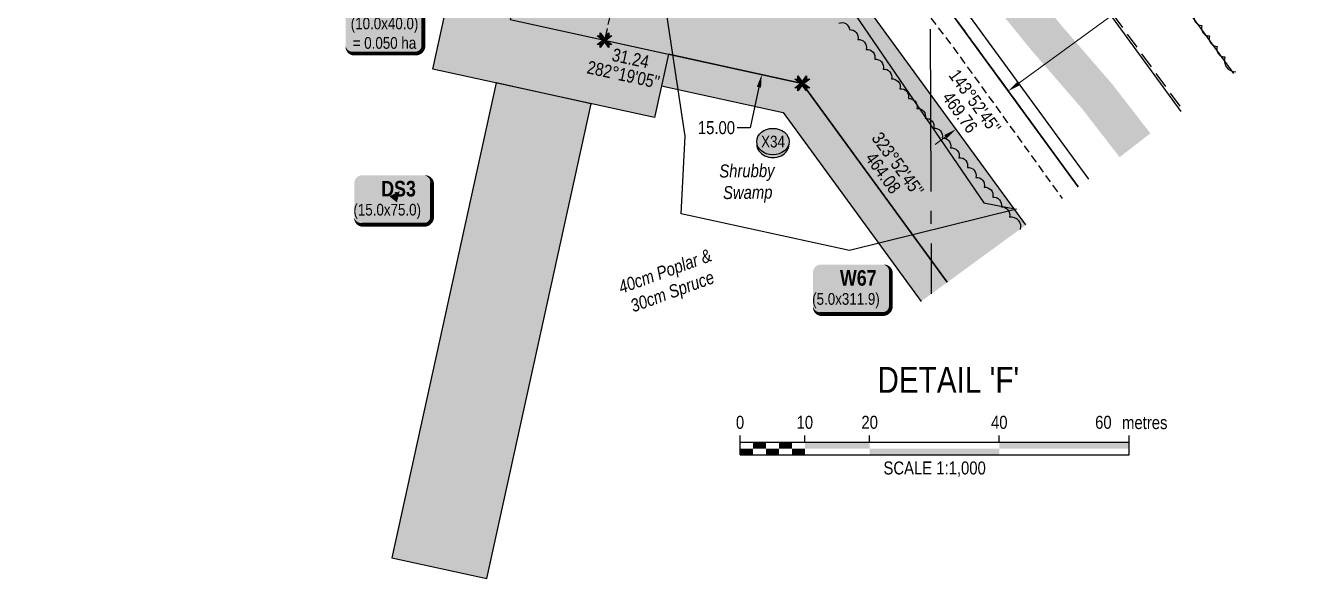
# Model space of a CAD drawing. Extents: x 521099 to 549685, y 6023217 to 6034691.
# Drawn here: x 536639 to 537617, y 6029196 to 6029623 of the extents above; entities that cross this region are included whole.
import ezdxf
from ezdxf.enums import TextEntityAlignment as Align

# ---------------------------------------------------------------- set-up
doc = ezdxf.new("R2010")
doc.units = 0
doc.header["$LTSCALE"] = 5
doc.header["$PDSIZE"] = 0.5
for name, pattern in [('0', [1, 1, 0]), ('foc-ACCESSROAD', [3.75, 2.5, -1.25]), ('foc-QUARTERLINE', [33, 25, -3, 2, -3]), ('foc-TRAV', [1.875, 1.25, -0.625]), ('UG_PIPE', [1.875, 1.25, -0.625])]:
    doc.linetypes.add(name, pattern=pattern)
doc.layers.get('Defpoints').update_dxf_attribs({"color": 9})
for name, color, linetype in [('AS-PIPE-UG', 44, 'UG_PIPE'), ('AS-ROADS', 254, 'Continuous'), ('C-RW', 13, 'Continuous'), ('DETAIL-T', 7, 'Continuous'), ('F-AR', 190, 'foc-ACCESSROAD'), ('F-RW', 190, 'Continuous'), ('L-BD', 7, 'Continuous'), ('L-MON', 1, 'Continuous'), ('L-QSEC', 8, 'foc-QUARTERLINE'), ('P-CROSSINGS', 250, 'Continuous'), ('P-PROPOSED', 10, 'Continuous'), ('P-PROPOSED-H', 21, 'Continuous'), ('P-TEMP-BLOCKS', 250, 'Continuous'), ('P-TEMP-H', 41, 'Continuous'), ('P-TEMP_WORKSPACE', 46, 'Continuous'), ('P-TRAV', 4, 'foc-TRAV'), ('P-TXT', 4, 'Continuous'), ('T-BUSH', 110, '0'), ('T-BUSH-T', 110, 'Continuous'), ('WETLAND', 143, 'Continuous'), ('WETLAND-T', 146, 'Continuous')]:
    doc.layers.add(name, color=color, linetype=linetype)
doc.layers.add('F-RW-T', color=190, linetype='Continuous', lineweight=9)
doc.styles.add('80', font='ARIALN.TTF', dxfattribs={"height": 10})
doc.styles.add('80CG', font='ARIALN.TTF', dxfattribs={"height": 10})
doc.styles.add('80L', font='ARIALN.TTF', dxfattribs={"height": 10})
doc.styles.add('80LS', font='ARIALNI.TTF', dxfattribs={"height": 10})
doc.styles.add('BOLD', font='ARIALNB.TTF')
doc.styles.add('Crossing', font='ARIALN.TTF', dxfattribs={"height": 10})
doc.dimstyles.new('Compass 5 000', dxfattribs={"dimscale": 5, "dimtxt": 9, "dimasz": 2, "dimexe": 0.2, "dimexo": 0.0625, "dimgap": 0.5, "dimtad": 0, "dimtih": 1, "dimtoh": 1, "dimzin": 0, "dimdsep": 46, "dimtxsty": '80CG', "dimcen": 0.1, "dimse1": 1, "dimse2": 1, "dimclrd": 256, "dimclrt": 256, "dimaunit": 1, "dimadec": 4, "dimazin": 0, "dimtfac": 0.06, "dimtofl": 0, "dimtmove": 0, "dimatfit": 1, "dimfxl": 0.2, "dimtolj": 1, "dimtzin": 0, "dimlwd": -1, "dimarcsym": 0})

# ---------------------------------------------------------------- blocks, each defined once
blk = doc.blocks.new('TEMP')
h = blk.add_hatch(color=255)
h.dxf.hatch_style = 1
h.paths.add_polyline_path([(-1.15, -0.67), (-0.67, -0.67), (-0.67, -1.15), (0, -0.25), (0.67, -1.15), (0.67, -0.67), (1.15, -0.67), (0.25, 0), (1.15, 0.67), (0.67, 0.67), (0.67, 1.15), (0, 0.25), (-0.67, 1.15), (-0.67, 0.67), (-1.15, 0.67), (-0.25, 0)])
h = blk.add_hatch(color=1)
h.dxf.hatch_style = 1
h.paths.add_polyline_path([(0, 0.08), (-0.57, 0.85), (-0.57, 0.57), (-0.85, 0.57), (-0.08, 0), (-0.85, -0.57), (-0.57, -0.57), (-0.57, -0.85), (0, -0.08), (0.57, -0.85), (0.57, -0.57), (0.85, -0.57), (0.08, 0), (0.85, 0.57), (0.57, 0.57), (0.57, 0.85)])
at = {"color": 1}
for p, q in [((-0.08, 0), (0.08, 0)), ((0, 0.08), (0, -0.08))]:
    blk.add_line(p, q, dxfattribs=at)
at = {"color": 255, "flags": 128}
blk.add_lwpolyline([(-0.25, 0), (-1.15, 0.67), (-0.67, 0.67), (-0.67, 1.15), (0, 0.25), (0.67, 1.15), (0.67, 0.67), (1.15, 0.67), (0.25, 0), (1.15, -0.67), (0.67, -0.67), (0.67, -1.15), (0, -0.25), (-0.67, -1.15), (-0.67, -0.67), (-1.15, -0.67)], close=True, dxfattribs=at)
at = {"color": 1, "flags": 128}
blk.add_lwpolyline([(-0.08, 0), (-0.85, 0.57), (-0.57, 0.57), (-0.57, 0.85), (0, 0.08), (0.57, 0.85), (0.57, 0.57), (0.85, 0.57), (0.08, 0), (0.85, -0.57), (0.57, -0.57), (0.57, -0.85), (0, -0.08), (-0.57, -0.85), (-0.57, -0.57), (-0.85, -0.57)], close=True, dxfattribs=at)
blk = doc.blocks.new('*U508')
h = blk.add_hatch(color=191)
edge = h.paths.add_edge_path()
edge.add_line((-24, -19.6), (24, -19.6))
edge.add_arc((24, -13.6), 6, 270, 360)
edge.add_line((30, -13.6), (30, 12.5))
edge.add_arc((24, 12.5), 6, 0, 90)
edge.add_line((24, 18.5), (-24, 18.5))
edge.add_arc((-24, 12.5), 6, 90, 180)
edge.add_line((-30, 12.5), (-30, -13.6))
edge.add_arc((-24, -13.6), 6, 180, 270)
at = {"color": 250, "flags": 128}
blk.add_lwpolyline([(-24, -19.6, 3, 3, 0), (24, -19.6, 3, 3, 0.414214), (30, -13.6, 3, 3, 0), (30, 12.5, 3, 0, 0.414214), (24, 18.5, 0, 0, 0), (-24, 18.5, 0, 0, 0.414214), (-30, 12.5, 0, 0, 0), (-30, -13.6, 0, 3, 0.414214)], format="xyseb", close=True, dxfattribs=at)
at = {"flags": 128}
blk.add_lwpolyline([(5.04, 6.33, 0, 7.5, 0), (0, 0, 0, 0, 0)], format="xyseb", dxfattribs=at)
at = {"color": 250}
for tag, p, height, style in [('TEMP_AREA_W1_001', (-9.21, 2.24), 12, 'BOLD'), ('ENTER_TEXT_001', (-30.66, -12.47), 9, '80')]:
    blk.add_attdef(tag, p, '', height=height, dxfattribs=dict(at, style=style))
blk = doc.blocks.new('*D553')
at = {"layer": 'Defpoints', "color": 0, "linetype": 'Continuous', "transparency": 16777216}
for p in [(537370.71, 6029608), (537330.35, 6029578.54), (537396.86, 6029572.18)]:
    blk.add_point(p, dxfattribs=at)
at = {"layer": 'F-RW-T', "transparency": 16777216}
for p, q in [((537404.93, 6029578.08), (537530.57, 6029669.76)), ((537530.57, 6029669.76), (537540.57, 6029669.76)), ((537348.41, 6029536.83), (537340.33, 6029530.93))]:
    blk.add_line(p, q, dxfattribs=at)
at = {"layer": 'F-RW-T', "linetype": 'Continuous', "transparency": 16777216}
for points in [[(537403.95, 6029579.42), (537405.92, 6029576.73), (537396.86, 6029572.18)], [(537347.43, 6029538.17), (537349.39, 6029535.48), (537356.49, 6029542.72)]]:
    blk.add_solid(points, dxfattribs=at)
at = {"layer": 'F-RW-T', "linetype": 'Continuous', "transparency": 16777216, "insert": (537579.65, 6029669.76), "char_height": 10, "attachment_point": 5, "style": '80CG'}
blk.add_mtext('\\A1;Saturn\\P10.00 P/L R/W\\PPlan 882 1531\\PPLA 880073', dxfattribs=at)
blk = doc.blocks.new('*U320')
at = {"color": 0}
for p, q in [((-150, 0), (-150, 15)), ((-150, 10), (150.24, 10)), ((-100, 10), (-100, 15)), ((-50, 10), (-50, 15)), ((50, 10), (50, 15)), ((150.24, 0), (150.24, 15)), ((-150, 0), (150.24, 0))]:
    blk.add_line(p, q, dxfattribs=at)
for points in [[(-140, 10), (-130, 10), (-140, 5), (-130, 5)], [(-120, 10), (-110, 10), (-120, 5), (-110, 5)], [(-100, 10), (-50, 10), (-100, 5), (-50, 5)], [(50, 10), (150.24, 10), (50, 5), (150.24, 5)], [(-150, 5), (-140, 5), (-150, 0), (-140, 0)], [(-130, 5), (-120, 5), (-130, 0), (-120, 0)], [(-110, 5), (-100, 5), (-110, 0), (-100, 0)], [(-50, 5), (50, 5), (-50, 0), (50, 0)]]:
    blk.add_solid(points, dxfattribs=at)
at = {"color": 0, "style": '80'}
blk.add_text('metres', height=10, dxfattribs=at).set_placement((162.24, 20), align=Align.CENTER)
at = {"color": 0, "char_height": 10, "style": '80'}
for s, insert, attachment_point in [('0', (-150, 30.21), 2), ('10', (-100, 30.21), 2), ('20', (-50, 30.21), 2), ('40', (50, 30.21), 2), ('60', (136.7, 30.22), 3), ('SCALE 1:1,000', (0.12, -5), 2)]:
    blk.add_mtext(s, dxfattribs=dict(at, insert=insert, attachment_point=attachment_point))
blk = doc.blocks.new('*D812')
at = {"layer": 'Defpoints', "color": 0, "linetype": 'Continuous', "transparency": 16777216}
for p in [(537220.1, 6029658.62), (537204.11, 6029585.38), (537206.68, 6029584.82)]:
    blk.add_point(p, dxfattribs=at)
at = {"layer": 'P-TXT', "transparency": 16777216}
for p, q in [((537224.8, 6029667.82), (537226.94, 6029677.59)), ((537204.55, 6029575.05), (537197.73, 6029543.83)), ((537197.73, 6029543.83), (537187.73, 6029543.83))]:
    blk.add_line(p, q, dxfattribs=at)
at = {"layer": 'P-TXT', "linetype": 'Continuous', "transparency": 16777216}
for points in [[(537223.17, 6029668.18), (537226.43, 6029667.47), (537222.67, 6029658.05)], [(537202.92, 6029575.4), (537206.17, 6029574.69), (537206.68, 6029584.82)]]:
    blk.add_solid(points, dxfattribs=at)
at = {"layer": 'P-TXT', "linetype": 'Continuous', "transparency": 16777216, "insert": (537171.79, 6029543.83), "char_height": 10, "attachment_point": 5, "style": '80CG'}
blk.add_mtext('\\A1;15.00', dxfattribs=at)
blk = doc.blocks.new('*U829')
h = blk.add_hatch(color=191)
edge = h.paths.add_edge_path()
edge.add_line((-24, -31.18), (24, -31.18))
edge.add_arc((24, -25.18), 6, 270, 360)
edge.add_line((30, -25.18), (30, 12.5))
edge.add_arc((24, 12.5), 6, 0, 90)
edge.add_line((24, 18.5), (-24, 18.5))
edge.add_arc((-24, 12.5), 6, 90, 180)
edge.add_line((-30, 12.5), (-30, -25.18))
edge.add_arc((-24, -25.18), 6, 180, 270)
at = {"color": 250, "flags": 128}
blk.add_lwpolyline([(-24, -31.18, 3, 3, 0), (24, -31.18, 3, 3, 0.414214), (30, -25.18, 3, 3, 0), (30, 12.5, 3, 0, 0.414214), (24, 18.5, 0, 0, 0), (-24, 18.5, 0, 0, 0.414214), (-30, 12.5, 0, 0, 0), (-30, -25.18, 0, 3, 0.414214)], format="xyseb", close=True, dxfattribs=at)
at = {"flags": 128}
blk.add_lwpolyline([(18.36, -2.8, 0, 7.5, 0), (0, 0, 0, 0, 0)], format="xyseb", dxfattribs=at)
at = {"color": 250}
for tag, p, height, style in [('TEMP_AREA_W1_001', (-9.21, 2.24), 12, 'BOLD'), ('ENTER_TEXT_001', (-30.66, -12.47), 9, '80')]:
    blk.add_attdef(tag, p, '', height=height, dxfattribs=dict(at, style=style))
blk = doc.blocks.new('xing2')
h = blk.add_hatch(color=50)
h.dxf.hatch_style = 1
edge = h.paths.add_edge_path()
edge.add_ellipse((0, 0), major_axis=(-12.5, 0), ratio=0.816297, start_angle=0, end_angle=360)
h = blk.add_hatch(color=250)
h.dxf.hatch_style = 1
edge = h.paths.add_edge_path()
edge.add_ellipse((0, -2.05), major_axis=(-12.5, 0), ratio=0.816297, start_angle=0, end_angle=180)
edge.add_line((12.5, -2.05), (12.5, 0))
edge.add_ellipse((0, 0), major_axis=(-12.5, 0), ratio=0.816297, start_angle=0, end_angle=180, ccw=False)
edge.add_line((-12.5, 0), (-12.5, -2.05))
at = {"color": 250}
blk.add_ellipse((0, 0), major_axis=(-12.5, 0), ratio=0.816297, dxfattribs=at)
blk.add_ellipse((0, -2.05), major_axis=(-12.5, 0), ratio=0.816297, start_param=0, end_param=3.141593, dxfattribs=at)
at = {"color": 250, "style": 'Crossing'}
blk.add_attdef('CROSSING', text='', height=9, dxfattribs=at).set_placement((0.09, 0.02), align=Align.MIDDLE_CENTER)
at = {"color": 250, "style": 'Crossing', "flags": 1}
for tag, p in [('OWNER', (0.09, -12.49)), ('DESCRIPTION', (0.09, -25.77)), ('LOCATION', (0.09, -39.3)), ('DWG_REF', (0.09, -52.84))]:
    blk.add_attdef(tag, text='', height=9, dxfattribs=at).set_placement(p, align=Align.MIDDLE_CENTER)
blk = doc.blocks.new('*U852')
h = blk.add_hatch(color=191)
edge = h.paths.add_edge_path()
edge.add_line((-24, -19.6), (24, -19.6))
edge.add_arc((24, -13.6), 6, 270, 360)
edge.add_line((30, -13.6), (30, 12.5))
edge.add_arc((24, 12.5), 6, 0, 90)
edge.add_line((24, 18.5), (-24, 18.5))
edge.add_arc((-24, 12.5), 6, 90, 180)
edge.add_line((-30, 12.5), (-30, -13.6))
edge.add_arc((-24, -13.6), 6, 180, 270)
at = {"color": 250, "flags": 128}
blk.add_lwpolyline([(-24, -19.6, 3, 3, 0), (24, -19.6, 3, 3, 0.414214), (30, -13.6, 3, 3, 0), (30, 12.5, 3, 0, 0.414214), (24, 18.5, 0, 0, 0), (-24, 18.5, 0, 0, 0.414214), (-30, 12.5, 0, 0, 0), (-30, -13.6, 0, 3, 0.414214)], format="xyseb", close=True, dxfattribs=at)
at = {"flags": 128}
blk.add_lwpolyline([(15.97, -11.31, 0, 7.5, 0), (0, 0, 0, 0, 0)], format="xyseb", dxfattribs=at)
at = {"color": 250}
for tag, p, height, style in [('TEMP_AREA_W1_001', (-9.21, 2.24), 12, 'BOLD'), ('ENTER_TEXT_001', (-30.66, -12.47), 9, '80')]:
    blk.add_attdef(tag, p, '', height=height, dxfattribs=dict(at, style=style))

msp = doc.modelspace()

# ---------------------------------------------------------------- hatches: boundary and pattern name
at = {"layer": 'P-PROPOSED-H'}
h = msp.add_hatch(color=256, dxfattribs=at)
h.dxf.hatch_style = 1
h.paths.add_polyline_path([(537305.092, 6030154.541), (537094.981, 6030002.19), (537012.646, 6029627.188), (537237.949, 6029577.991), (537349.819, 6029424.698), (537410.37, 6029468.887), (537281.732, 6029645.158), (537101.957, 6029684.413), (537162.081, 6029958.25), (537349.096, 6030093.855)])
at = {"layer": 'P-TEMP-H'}
h = msp.add_hatch(color=256, dxfattribs=at)
h.dxf.hatch_style = 1
h.paths.add_polyline_path([(537124.044, 6029551.712), (536953.105, 6029589.038), (536979.898, 6029711.066), (537028.722, 6029700.405), (537012.646, 6029627.188), (537134.705, 6029600.535)])
h = msp.add_hatch(color=256, dxfattribs=at)
h.dxf.hatch_style = 1
h.paths.add_polyline_path([(537329.635, 6029409.968), (537349.819, 6029424.698), (537237.949, 6029577.991), (537134.705, 6029600.535), (537129.375, 6029576.123), (537223.355, 6029555.602)])
h = msp.add_hatch(color=256, dxfattribs=at)
h.dxf.hatch_style = 1
h.paths.add_polyline_path([(537075.155, 6029562.343), (537001.938, 6029578.418), (536921.561, 6029212.333), (536994.778, 6029196.257)])

# ---------------------------------------------------------------- linework, layer by layer
at = {"layer": 'AS-PIPE-UG', "flags": 128}
msp.add_lwpolyline([(536638.874, 6030148.576), (536866.927, 6029852.593), (536913.227, 6029793.453), (536946.137, 6029758.543), (536963.477, 6029752.008), (536991.782, 6029745.843), (537127.107, 6029709.718), (537167.657, 6029701.358), (537236.357, 6029686.548), (537272.002, 6029680.648), (537303.057, 6029669.878), (537321.172, 6029648.853), (537353.127, 6029607.508), (537438.364, 6029489.317)], dxfattribs=at)
at = {"layer": 'AS-ROADS', "flags": 128}
msp.add_lwpolyline([(537494.518, 6029530.296, 29.984, 29.984, 0), (537465.327, 6029567.963, 29.984, 29.984, 0), (537425.812, 6029613.578, 29.984, 29.984, 0), (537394.137, 6029652.583, 29.984, 29.984, 0), (537340.207, 6029705.548, 29.984, 29.984, 0), (537245.657, 6029757.228, 29.984, 29.984, 0), (537188.522, 6029775.973, 29.984, 29.984, 0), (537060.212, 6029818.033, 29.985, 29.985, 0), (537031.492, 6029827.253, 29.985, 29.985, 0), (536971.967, 6029858.933, 29.985, 29.985, 0), (536932.222, 6029891.698, 29.985, 29.985, 0), (536904.427, 6029917.833, 29.985, 29.985, 0), (536768.472, 6030095.663, 29.985, 29.985, 0), (536694.977, 6030191.803, 0, 0, 0)], format="xyseb", dxfattribs=at)
at = {"layer": 'C-RW', "flags": 128}
for points in [[(537530.045, 6029556.224), (537368.391, 6029778.14), (537332.943, 6029785.963), (537006.532, 6029858.032), (536967.165, 6029909.234), (536936.698, 6029948.866), (536875.704, 6030028.198), (536916.509, 6030057.726), (536977.387, 6029978.312), (537007.802, 6029938.637), (537035.18, 6029902.922), (537332.723, 6029837.229), (537397.666, 6029822.891), (537570.443, 6029585.705)], [(537458.811, 6029504.239), (537316.758, 6029698.892), (536955.61, 6029777.752), (536858.044, 6029904.193), (536664.283, 6029763.651)], [(537450.738, 6029498.347), (537310.92, 6029689.936), (536949.921, 6029768.763), (536856.058, 6029890.406), (536670.152, 6029755.56)]]:
    msp.add_lwpolyline(points, dxfattribs=at)
at = {"layer": 'F-AR', "flags": 128}
for points in [[(537275.885, 6030194.849), (536997.533, 6029992.988), (536977.437, 6029978.414), (536937.013, 6029949.098), (536964.686, 6029913.236), (537006.811, 6029858.644), (537369.297, 6029779.492), (537531.473, 6029557.266)], [(536856.058, 6029890.406), (536949.921, 6029768.763), (537310.92, 6029689.936), (537450.738, 6029498.347)]]:
    msp.add_lwpolyline(points, dxfattribs=at)
at = {"layer": 'F-RW', "flags": 128}
for points in [[(536885.556, 6029852.177), (536949.921, 6029768.763), (537310.92, 6029689.936), (537450.738, 6029498.347)], [(537410.37, 6029468.887), (537281.732, 6029645.158), (536921.477, 6029723.823), (536845.992, 6029821.648)]]:
    msp.add_lwpolyline(points, dxfattribs=at)
at = {"layer": 'L-QSEC', "flags": 128}
msp.add_lwpolyline([(537334.04, 6030114.663), (537337.468, 6029415.685)], dxfattribs=at)
at = {"layer": 'P-PROPOSED', "flags": 128}
for points in [[(537305.196, 6030154.399), (537305.092, 6030154.541), (537094.981, 6030002.19), (537012.646, 6029627.188), (537237.949, 6029577.991), (537349.819, 6029424.698)], [(537410.37, 6029468.887), (537281.732, 6029645.158), (537101.957, 6029684.413), (537162.081, 6029958.25), (537349.096, 6030093.855)]]:
    msp.add_lwpolyline(points, dxfattribs=at)
at = {"layer": 'P-TEMP_WORKSPACE', "flags": 128}
for points in [[(537124.044, 6029551.712), (536953.105, 6029589.038), (536979.898, 6029711.066), (537028.722, 6029700.405), (537012.646, 6029627.188), (537134.705, 6029600.535)], [(537075.155, 6029562.343), (537001.938, 6029578.418), (536921.561, 6029212.333), (536994.778, 6029196.257)]]:
    msp.add_lwpolyline(points, close=True, dxfattribs=at)
msp.add_lwpolyline([(537349.819, 6029424.698), (537237.949, 6029577.991), (537134.705, 6029600.535), (537129.375, 6029576.123), (537223.355, 6029555.602), (537329.635, 6029409.968)], dxfattribs=at)
at = {"layer": 'P-TRAV'}
msp.add_line((537101.604, 6029684.491), (537085.443, 6029611.292), dxfattribs=at)
at = {"layer": 'T-BUSH', "linetype": 'Continuous', "flags": 128}
for points in [[(537540.3, 6029630.695, 0.5205671), (537546.191, 6029622.622, 0.5205671), (537552.083, 6029614.548, 0.5205671), (537557.975, 6029606.475, 0.5205671), (537563.867, 6029598.401, 0.5205671), (537572.198, 6029586.986, 0.5205671)], [(537266.107, 6029624.399, -0.5205671), (537274.297, 6029619.422, -0.5205671), (537280.798, 6029611.83, -0.5205671), (537287.298, 6029604.238, -0.5205671), (537293.799, 6029596.646, -0.5205671), (537300.299, 6029589.054, -0.5205671), (537306.8, 6029581.462, -0.5205671), (537313.3, 6029573.87, -0.5205671), (537319.801, 6029566.278, -0.5205671), (537326.301, 6029558.686, -0.5205671), (537332.802, 6029551.094, -0.5205671), (537339.302, 6029543.502, -0.5205671), (537345.803, 6029535.909, -0.5205671), (537352.303, 6029528.317, -0.5205671), (537358.804, 6029520.725, -0.5205671), (537365.304, 6029513.133, -0.5205671), (537371.805, 6029505.541, -0.5205671), (537378.305, 6029497.949, -0.5205671), (537384.806, 6029490.357, -0.5205671), (537391.306, 6029482.765, -0.5205671), (537397.807, 6029475.173, -0.5205671), (537406.102, 6029465.484, -0.5205671)]]:
    msp.add_lwpolyline(points, format="xyb", dxfattribs=at)
at = {"layer": 'WETLAND', "flags": 128}
msp.add_lwpolyline([(537377.892, 6029485.902), (537403.063, 6029480.934), (537274.501, 6029449.256), (537144.671, 6029477.496), (537147.535, 6029537.2), (537125.805, 6029682.311), (537251.826, 6029670.595), (537377.892, 6029485.902)], close=True, dxfattribs=at)

# ---------------------------------------------------------------- block references
at = {"layer": 'DETAIL-T', "linetype": 'Continuous', "xscale": 0.99948145, "yscale": 0.99948145, "zscale": 0.99948145}
msp.add_blockref('*U320', (537339.903, 6029291.556), dxfattribs=at)
at = {"layer": 'L-MON', "color": 5, "xscale": 4.99740725, "yscale": 4.99740725, "zscale": 4.99740725}
for p in [(537085.443, 6029611.292), (537237.949, 6029577.991)]:
    msp.add_blockref('TEMP', p, dxfattribs=at)
at = {"layer": 'P-CROSSINGS', "xscale": 0.99948145, "yscale": 0.99948145, "zscale": 0.99948145}
msp.add_blockref('xing2', (537215.312, 6029533.135), dxfattribs=at).add_auto_attribs({'CROSSING': 'X34'})
at = {"layer": 'P-TEMP-BLOCKS'}
ref = msp.add_blockref('*U829', (536915.837, 6029632.18), dxfattribs=dict(at, xscale=0.99948145, yscale=0.99948145, zscale=0.99948145))
ref.add_attrib('TEMP_AREA_W1_001', 'W68', (536901.994, 6029634.525), dxfattribs={"layer": '0', "color": 250, "height": 11.9938, "style": 'BOLD'})
ref.add_attrib('ENTER_TEXT_001', '(10.0x40.0)', (536889.775, 6029619.716), dxfattribs={"layer": '0', "color": 250, "height": 8.99533, "style": '80'})
ref.add_attrib('ENTER_TEXT_002', '= 0.050 ha', (536891.281, 6029604.687), dxfattribs={"layer": '0', "color": 250, "height": 8.9953, "style": '80'})
at = {"layer": 'P-TEMP-BLOCKS', "xscale": 0.99948145, "yscale": 0.99948145, "zscale": 0.99948145}
for name, p, values in [('*U508', (536922.479, 6029488.607), {'TEMP_AREA_W1_001': 'DS3', 'ENTER_TEXT_001': '(15.0x75.0)'}), ('*U852', (537276.235, 6029419.827), {'TEMP_AREA_W1_001': 'W67', 'ENTER_TEXT_001': '(5.0x311.9)'})]:
    msp.add_blockref(name, p, dxfattribs=at).add_auto_attribs(values)

# ---------------------------------------------------------------- texts
at = {"layer": 'DETAIL-T', "color": 3, "insert": (537350.556, 6029349.474), "char_height": 19.9896, "width": 223.74194, "attachment_point": 5, "style": '80CG'}
msp.add_mtext("DETAIL 'F'", dxfattribs=at)
at = {"layer": 'L-BD', "linetype": 'Continuous', "style": '80L'}
for s, height, rotation, p in [('31.24', 9.9948, 347.6823, (537105.609, 6029597.364)), ("282°19'05''", 9.99481, 347.6823, (537100.027, 6029584.764)), ("143°52'45''", 9.99481, 306.1212, (537371.141, 6029564.152)), ('469.76', 9.9948, 306.1212, (537359.636, 6029555.757)), ("323°52'45''", 9.99481, 306.1212, (537311.662, 6029515.757)), ('464.08', 9.9948, 306.1212, (537300.354, 6029509.047))]:
    msp.add_text(s, height=height, rotation=rotation, dxfattribs=at).set_placement(p, align=Align.MIDDLE)
at = {"layer": 'T-BUSH-T', "insert": (537130.306, 6029437.996), "char_height": 9.99481, "width": 75.02008, "attachment_point": 2, "rotation": 20, "style": '80LS'}
msp.add_mtext('40cm Poplar & 30cm Spruce', dxfattribs=at)
at = {"layer": 'WETLAND-T', "insert": (537145.009, 6029515.139), "char_height": 9.98668, "attachment_point": 1, "rotation": 0.56433, "style": '80L'}
msp.add_mtext_dynamic_manual_height_columns('\\pi28.916;{\\fArial Narrow|b0|i1|c0|p34;Shrubby\\P\\pi31.62;Swamp}', width=100.32608, gutter_width=49.974, heights=[0], dxfattribs=at)

# ---------------------------------------------------------------- dimensions: what is measured, and where the dimension line sits
at = {"layer": 'F-RW-T', "color": 5, "linetype": 'Continuous'}
dim = msp.add_linear_dim(base=(537396.856, 6029572.18), p1=(537330.346, 6029578.543), p2=(537370.714, 6029608.002), angle=36.121193, text='Saturn\\P10.00 P/L R/W\\PPlan 882 1531\\PPLA 880073', dimstyle='Compass 5 000', dxfattribs=at)
dim.commit()
dim.dimension.update_dxf_attribs({"geometry": '*D553', "text_midpoint": (537579.653, 6029669.76), "dimtype": 161})
at = {"layer": 'P-TXT', "color": 6, "linetype": 'Continuous'}
dim = msp.add_linear_dim(base=(537206.678, 6029584.819), p1=(537220.104, 6029658.615), p2=(537204.112, 6029585.38), angle=257.682282, text='15.00', dimstyle='Compass 5 000', dxfattribs=at)
dim.commit()
dim.dimension.update_dxf_attribs({"geometry": '*D812', "text_midpoint": (537171.79, 6029543.831), "dimtype": 161})

doc.saveas('drawing.dxf')
